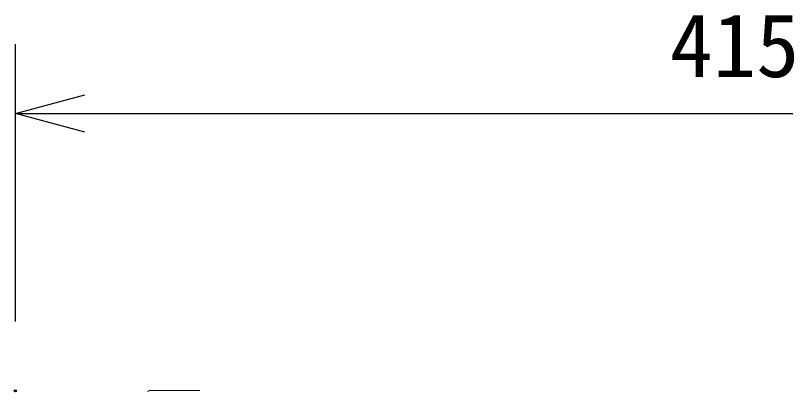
# Model space of a CAD drawing. Units: millimetres, scale not verified. Extents: x -63 to 62, y -56 to 57.
# Drawn here: x 13.48 to 35.72, y 21.5 to 32.35 of the extents above; entities that cross this region are included whole.
import ezdxf
from ezdxf.enums import TextEntityAlignment as Align

# ---------------------------------------------------------------- set-up
doc = ezdxf.new("R2010")
doc.units = ezdxf.units.MM
doc.header["$LTSCALE"] = 0.125
doc.header["$PDMODE"] = 32
doc.header["$PDSIZE"] = 0.0625
for name, color, linetype in [('0-0_0', 7, 'Continuous'), ('0-3_DEFPOINTS', 7, 'Continuous'), ('0-6_SUNPO', 7, 'Continuous')]:
    doc.layers.add(name, color=color, linetype=linetype)
doc.layers.add('0-5_GAIKEI', color=1, linetype='Continuous', lineweight=18)
doc.styles.add('ＭＳ ゴシック', font='')
doc.styles.get('ＭＳ ゴシック').set_extended_font_data('MS Gothic')

# ---------------------------------------------------------------- blocks, each defined once
blk = doc.blocks.new('_OPEN30')
at = {"layer": '0-0_0'}
blk.add_line((0, 0), (-1, 0), dxfattribs=at)
blk.add_lwpolyline([(-1, 0.26795), (0, 0), (-1, -0.26795)], dxfattribs=at)
blk = doc.blocks.new('D6')
at = {"layer": '0-3_DEFPOINTS'}
blk.add_point((10.6643, 18.4652), dxfattribs=at)
at = {"layer": '0-6_SUNPO'}
for p, q in [((10.6643, 20.4652), (10.6643, 28.4652)), ((12.6643, 26.4652), (50.1983, 26.4652))]:
    blk.add_line(p, q, dxfattribs=at)
at = {"layer": '0-6_SUNPO', "xscale": 2, "yscale": 2, "rotation": 180}
blk.add_blockref('_OPEN30', (10.6643, 26.4652), dxfattribs=at)
at = {"layer": '0-6_SUNPO', "style": 'ＭＳ ゴシック'}
blk.add_text('415', height=1.833, dxfattribs=at).set_placement((29.5563, 26.9652), align=Align.BOTTOM_LEFT)

msp = doc.modelspace()

# ---------------------------------------------------------------- linework, layer by layer
at = {"layer": '0-5_GAIKEI'}
for p, q in [((17.316, 21.5101), (17.2938, 21.496)), ((17.3644, 21.5258), (17.3701, 21.526)), ((17.3701, 21.526), (17.8645, 21.526)), ((17.9865, 21.526), (18.1943, 21.526)), ((18.3164, 21.526), (18.6843, 21.526))]:
    msp.add_line(p, q, dxfattribs=at)
for points in [[(17.3644, 21.5258), (17.3599, 21.5255), (17.3553, 21.5248), (17.3508, 21.5241), (17.3462, 21.5231), (17.3417, 21.5218), (17.3372, 21.5204), (17.3329, 21.5188), (17.3286, 21.517), (17.3243, 21.515), (17.3203, 21.5126), (17.3181, 21.5114), (17.316, 21.5101)], [(17.8645, 21.526), (17.9506, 21.526), (17.9866, 21.526)], [(18.1943, 21.526), (18.2806, 21.526), (18.3164, 21.526)], [(18.6843, 21.526), (18.7705, 21.526), (18.8064, 21.526)]]:
    msp.add_lwpolyline(points, dxfattribs=at)

# ---------------------------------------------------------------- block references
at = {"layer": '0-6_SUNPO'}
msp.add_blockref('D6', (2.8168, 3.0545), dxfattribs=at)

doc.saveas('drawing.dxf')
